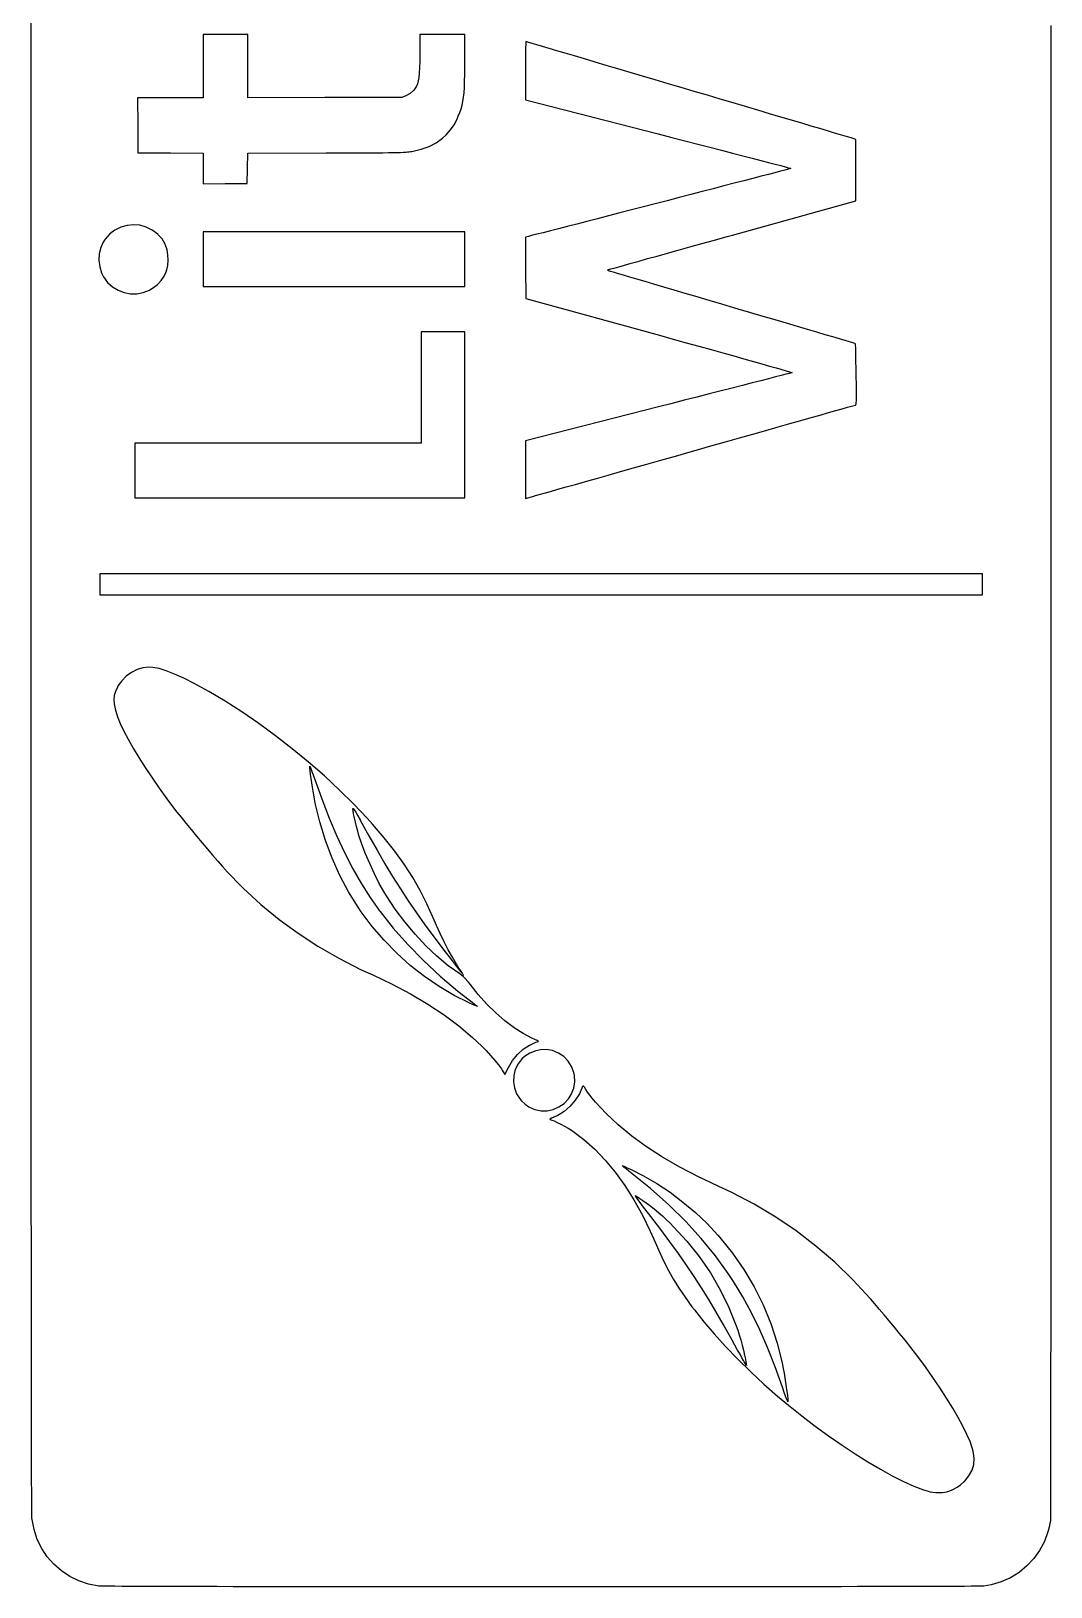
# Model space of a CAD drawing. Extents: x 114.6 to 180.1, y -127.2 to -61.4.
# Drawn here: x 157.85 to 162.06, y -108.35 to -101.92 of the extents above; entities that cross this region are included whole.
import ezdxf

# ---------------------------------------------------------------- set-up
doc = ezdxf.new("R2010")
doc.units = 0
doc.layers.add('BLACK', color=7, linetype='CONTINUOUS')

msp = doc.modelspace()

# ---------------------------------------------------------------- linework, layer by layer
at = {"layer": 'BLACK', "linetype": 'CONTINUOUS'}
for p, q in [((157.848609, -101.98223), (157.848642, -101.845622)), ((158.651473, -101.930012), (158.559575, -101.930012)), ((158.559575, -101.930012), (158.559575, -102.06108)), ((158.743371, -101.930012), (158.651473, -101.930012)), ((158.743371, -102.061146), (158.743371, -101.930012)), ((159.454451, -101.930012), (159.454346, -102.009105)), ((159.547855, -101.930012), (159.454451, -101.930012)), ((159.64126, -101.930012), (159.547855, -101.930012)), ((159.640968, -102.043755), (159.64126, -101.930012)), ((162.062333, -101.89274), (162.062356, -102.050198)), ((157.848579, -102.120172), (157.848609, -101.98223)), ((159.891758, -102.001532), (159.891554, -102.022149)), ((159.892017, -101.984383), (159.891758, -102.001532)), ((159.892322, -101.971342), (159.892017, -101.984383)), ((159.892663, -101.963049), (159.892322, -101.971342)), ((159.893033, -101.960143), (159.892663, -101.963049)), ((159.893059, -101.960147), (159.893033, -101.960143)), ((159.896455, -101.961108), (159.893059, -101.960147)), ((159.900657, -101.962333), (159.896455, -101.961108)), ((159.905296, -101.963685), (159.900657, -101.962333)), ((159.919275, -101.967786), (159.905296, -101.963685)), ((159.938079, -101.973319), (159.919275, -101.967786)), ((159.961403, -101.980194), (159.938079, -101.973319)), ((159.988933, -101.988317), (159.961403, -101.980194)), ((160.020362, -101.997598), (159.988933, -101.988317)), ((160.055382, -102.007945), (160.020362, -101.997598)), ((158.559575, -102.06108), (158.559575, -102.192147)), ((158.743371, -102.192281), (158.743371, -102.061146)), ((159.454098, -102.041307), (159.453406, -102.068132)), ((159.454346, -102.009105), (159.454098, -102.041307)), ((159.640605, -102.094514), (159.640908, -102.060018)), ((159.640908, -102.060018), (159.640968, -102.043755)), ((159.891415, -102.045596), (159.891347, -102.071233)), ((159.891554, -102.022149), (159.891415, -102.045596)), ((160.093682, -102.019267), (160.055382, -102.007945)), ((160.134953, -102.031471), (160.093682, -102.019267)), ((160.174569, -102.04319), (160.134953, -102.031471)), ((160.178885, -102.044466), (160.174569, -102.04319)), ((160.22517, -102.05816), (160.178885, -102.044466)), ((160.273497, -102.072462), (160.22517, -102.05816)), ((162.062356, -102.050198), (162.062379, -102.212992)), ((157.848553, -102.259321), (157.848579, -102.120172)), ((159.448034, -102.122697), (159.444933, -102.134369)), ((159.450437, -102.108191), (159.448034, -102.122697)), ((159.452207, -102.090215), (159.450437, -102.108191)), ((159.453406, -102.068132), (159.452207, -102.090215)), ((159.639016, -102.149286), (159.640003, -102.124026)), ((159.640003, -102.124026), (159.640605, -102.094514)), ((159.891343, -102.080093), (159.891342, -102.200045)), ((159.891347, -102.071233), (159.891343, -102.080093)), ((160.323558, -102.087281), (160.273497, -102.072462)), ((160.375044, -102.102523), (160.323558, -102.087281)), ((160.427644, -102.118099), (160.375044, -102.102523)), ((160.48105, -102.133915), (160.427644, -102.118099)), ((158.423952, -102.192147), (158.288328, -102.192147)), ((158.288328, -102.192147), (158.289118, -102.30589)), ((158.559575, -102.192147), (158.423952, -102.192147)), ((159.062001, -102.191461), (158.743371, -102.192281)), ((159.115142, -102.191324), (159.062001, -102.191461)), ((159.380631, -102.190641), (159.115142, -102.191324)), ((159.397326, -102.183881), (159.380631, -102.190641)), ((159.41446, -102.174256), (159.397326, -102.183881)), ((159.429735, -102.160404), (159.41446, -102.174256)), ((159.440899, -102.144186), (159.429735, -102.160404)), ((159.441072, -102.143842), (159.440899, -102.144186)), ((159.444933, -102.134369), (159.441072, -102.143842)), ((159.63285, -102.206857), (159.635527, -102.18997)), ((159.635527, -102.18997), (159.637553, -102.171023)), ((159.637553, -102.171023), (159.639016, -102.149286)), ((160.534952, -102.149881), (160.48105, -102.133915)), ((160.589041, -102.165905), (160.534952, -102.149881)), ((160.643007, -102.181896), (160.589041, -102.165905)), ((160.696541, -102.19776), (160.643007, -102.181896)), ((159.613867, -102.268422), (159.620031, -102.252466)), ((159.620031, -102.252466), (159.62519, -102.237374)), ((159.62519, -102.237374), (159.629434, -102.222414)), ((159.629434, -102.222414), (159.63285, -102.206857)), ((159.891342, -102.200045), (160.439718, -102.341277)), ((160.749334, -102.213408), (160.696541, -102.19776)), ((160.801078, -102.228747), (160.749334, -102.213408)), ((160.851461, -102.243685), (160.801078, -102.228747)), ((160.900174, -102.258132), (160.851461, -102.243685)), ((160.94691, -102.271994), (160.900174, -102.258132)), ((162.062379, -102.212992), (162.062402, -102.38121)), ((157.848528, -102.399551), (157.848553, -102.259321)), ((158.289118, -102.30589), (158.289907, -102.419633)), ((159.581844, -102.324829), (159.596693, -102.303579)), ((159.596693, -102.303579), (159.608995, -102.279895)), ((159.608995, -102.279895), (159.613867, -102.268422)), ((160.991357, -102.285183), (160.94691, -102.271994)), ((161.033207, -102.297604), (160.991357, -102.285183)), ((161.072151, -102.309166), (161.033207, -102.297604)), ((161.107879, -102.319778), (161.072151, -102.309166)), ((161.140081, -102.329349), (161.107879, -102.319778)), ((159.493139, -102.393351), (159.52254, -102.378201)), ((159.52254, -102.378201), (159.548433, -102.359452)), ((159.548433, -102.359452), (159.56292, -102.345971)), ((159.56292, -102.345971), (159.581844, -102.324829)), ((160.439718, -102.341277), (160.495831, -102.355739)), ((160.495831, -102.355739), (160.550363, -102.369809)), ((160.550363, -102.369809), (160.603028, -102.383416)), ((160.603028, -102.383416), (160.65354, -102.396485)), ((161.168449, -102.337785), (161.140081, -102.329349)), ((161.192673, -102.344996), (161.168449, -102.337785)), ((161.212443, -102.350891), (161.192673, -102.344996)), ((161.227451, -102.355377), (161.212443, -102.350891)), ((161.237387, -102.358363), (161.227451, -102.355377)), ((161.241942, -102.359758), (161.237387, -102.358363)), ((161.256254, -102.364375), (161.241942, -102.359758)), ((161.256254, -102.491463), (161.256254, -102.364375)), ((162.062402, -102.38121), (162.062424, -102.554943)), ((157.848506, -102.540735), (157.848528, -102.399551)), ((158.289907, -102.419633), (158.424741, -102.420417)), ((158.424741, -102.420417), (158.559575, -102.421201)), ((158.559575, -102.421201), (158.559575, -102.484488)), ((158.742679, -102.483821), (158.743493, -102.42146)), ((158.743493, -102.42146), (159.068088, -102.420373)), ((159.068088, -102.420373), (159.119949, -102.420193)), ((159.119949, -102.420193), (159.166147, -102.420014)), ((159.166147, -102.420014), (159.207045, -102.41983)), ((159.207045, -102.41983), (159.243004, -102.419633)), ((159.243004, -102.419633), (159.274389, -102.419421)), ((159.274389, -102.419421), (159.301561, -102.419184)), ((159.301561, -102.419184), (159.324883, -102.418915)), ((159.324883, -102.418915), (159.344719, -102.41861)), ((159.344719, -102.41861), (159.361431, -102.41826)), ((159.361431, -102.41826), (159.375381, -102.417861)), ((159.375381, -102.417861), (159.386933, -102.417404)), ((159.386933, -102.417404), (159.396449, -102.416884)), ((159.396449, -102.416884), (159.404291, -102.416295)), ((159.404291, -102.416295), (159.410825, -102.415629)), ((159.410825, -102.415629), (159.41641, -102.414881)), ((159.41641, -102.414881), (159.421307, -102.414063)), ((159.421307, -102.414063), (159.459605, -102.405204)), ((159.459605, -102.405204), (159.493139, -102.393351)), ((160.65354, -102.396485), (160.701615, -102.408941)), ((160.701615, -102.408941), (160.746968, -102.420709)), ((160.746968, -102.420709), (160.789315, -102.431716)), ((160.789315, -102.431716), (160.828368, -102.441889)), ((160.828368, -102.441889), (160.863845, -102.451151)), ((160.863845, -102.451151), (160.895459, -102.459428)), ((158.559575, -102.484488), (158.559575, -102.547775)), ((158.741865, -102.546181), (158.742679, -102.483821)), ((160.895494, -102.508834), (160.864877, -102.516837)), ((160.895459, -102.459428), (160.922927, -102.466648)), ((160.922348, -102.501796), (160.895494, -102.508834)), ((160.945095, -102.495816), (160.922348, -102.501796)), ((160.922927, -102.466648), (160.945961, -102.472734)), ((160.963388, -102.490981), (160.945095, -102.495816)), ((160.945961, -102.472734), (160.964279, -102.477611)), ((160.976882, -102.487383), (160.963388, -102.490981)), ((160.964279, -102.477611), (160.977594, -102.481209)), ((160.985232, -102.48511), (160.976882, -102.487383)), ((160.977594, -102.481209), (160.985622, -102.48345)), ((160.988092, -102.484252), (160.985232, -102.48511)), ((160.985622, -102.48345), (160.988092, -102.484252)), ((161.256254, -102.618551), (161.256254, -102.491463)), ((157.848487, -102.682746), (157.848506, -102.540735)), ((158.559575, -102.547775), (158.65072, -102.546978)), ((158.65072, -102.546978), (158.741865, -102.546181)), ((160.621509, -102.580157), (160.574228, -102.592426)), ((160.667446, -102.568231), (160.621509, -102.580157)), ((160.711693, -102.556734), (160.667446, -102.568231)), ((160.753906, -102.545757), (160.711693, -102.556734)), ((160.793737, -102.535388), (160.753906, -102.545757)), ((160.830843, -102.525718), (160.793737, -102.535388)), ((160.864877, -102.516837), (160.830843, -102.525718)), ((162.062424, -102.554943), (162.062446, -102.734275)), ((160.378571, -102.643108), (160.329752, -102.655734)), ((160.427776, -102.630374), (160.378571, -102.643108)), ((160.477016, -102.617622), (160.427776, -102.630374)), ((160.525948, -102.604943), (160.477016, -102.617622)), ((160.574228, -102.592426), (160.525948, -102.604943)), ((160.746295, -102.759886), (161.256254, -102.618551)), ((157.848471, -102.825456), (157.848487, -102.682746)), ((160.145214, -102.703378), (160.103494, -102.714125)), ((160.189047, -102.692075), (160.145214, -102.703378)), ((160.234643, -102.680307), (160.189047, -102.692075)), ((160.281661, -102.668164), (160.234643, -102.680307)), ((160.329752, -102.655734), (160.281661, -102.668164)), ((158.173067, -102.755224), (158.154357, -102.776019)), ((158.194898, -102.738821), (158.173067, -102.755224)), ((158.219094, -102.72692), (158.194898, -102.738821)), ((158.244899, -102.719629), (158.219094, -102.72692)), ((158.271556, -102.717057), (158.244899, -102.719629)), ((158.298308, -102.719315), (158.271556, -102.717057)), ((158.324399, -102.72651), (158.298308, -102.719315)), ((158.349074, -102.738754), (158.324399, -102.72651)), ((158.371575, -102.756152), (158.349074, -102.738754)), ((158.373905, -102.758388), (158.371575, -102.756152)), ((158.389465, -102.775852), (158.373905, -102.758388)), ((159.100417, -102.746548), (158.559575, -102.746548)), ((158.559575, -102.746548), (158.559575, -102.859538)), ((159.64126, -102.746548), (159.100417, -102.746548)), ((159.64126, -102.859538), (159.64126, -102.746548)), ((159.904116, -102.765158), (159.891278, -102.768388)), ((159.891278, -102.768388), (159.892064, -102.895126)), ((159.916832, -102.761946), (159.904116, -102.765158)), ((159.938635, -102.756406), (159.916832, -102.761946)), ((159.964622, -102.749777), (159.938635, -102.756406)), ((159.994446, -102.742144), (159.964622, -102.749777)), ((160.027763, -102.733598), (159.994446, -102.742144)), ((160.064227, -102.724229), (160.027763, -102.733598)), ((160.103494, -102.714125), (160.064227, -102.724229)), ((160.671989, -102.78049), (160.725464, -102.76566)), ((160.725464, -102.76566), (160.746295, -102.759886)), ((162.062446, -102.734275), (162.062467, -102.919301)), ((157.848458, -102.968739), (157.848471, -102.825456)), ((158.130176, -102.837155), (158.128853, -102.863998)), ((158.135884, -102.811597), (158.130176, -102.837155)), ((158.145995, -102.788731), (158.135884, -102.811597)), ((158.154357, -102.776019), (158.145995, -102.788731)), ((158.400781, -102.794377), (158.389465, -102.775852)), ((158.409272, -102.816225), (158.400781, -102.794377)), ((158.410539, -102.820729), (158.409272, -102.816225)), ((158.413907, -102.840822), (158.410539, -102.820729)), ((160.435349, -102.846272), (160.47759, -102.834508)), ((160.47759, -102.834508), (160.522671, -102.821965)), ((160.522671, -102.821965), (160.570296, -102.808726)), ((160.570296, -102.808726), (160.620167, -102.794873)), ((160.620167, -102.794873), (160.671989, -102.78049)), ((158.128853, -102.863998), (158.131901, -102.890721)), ((158.131901, -102.890721), (158.139302, -102.915918)), ((158.409131, -102.903836), (158.413199, -102.884926)), ((158.413199, -102.884926), (158.414792, -102.86307)), ((158.414792, -102.86307), (158.413907, -102.840822)), ((158.559575, -102.859538), (158.559575, -102.972527)), ((159.64126, -102.972527), (159.64126, -102.859538)), ((159.892064, -102.895126), (159.892849, -103.021863)), ((160.23529, -102.902407), (160.244125, -102.899854)), ((160.244125, -102.899854), (160.258173, -102.895863)), ((160.258173, -102.895863), (160.27714, -102.890511)), ((160.27714, -102.890511), (160.300727, -102.883884)), ((160.300727, -102.883884), (160.328638, -102.876063)), ((160.328638, -102.876063), (160.360576, -102.867133)), ((160.360576, -102.867133), (160.396246, -102.857175)), ((160.396246, -102.857175), (160.435349, -102.846272)), ((158.139302, -102.915918), (158.147668, -102.932917)), ((158.147668, -102.932917), (158.16452, -102.955595)), ((158.16452, -102.955595), (158.184853, -102.973969)), ((158.360253, -102.97296), (158.370151, -102.964373)), ((158.370151, -102.964373), (158.386208, -102.947276)), ((158.386208, -102.947276), (158.397924, -102.930227)), ((158.397924, -102.930227), (158.406614, -102.911184)), ((158.406614, -102.911184), (158.409131, -102.903836)), ((160.230952, -102.904536), (160.231967, -102.903434)), ((160.233782, -102.906957), (160.230952, -102.904536)), ((160.231967, -102.903434), (160.23529, -102.902407)), ((160.242513, -102.910062), (160.233782, -102.906957)), ((160.242982, -102.910201), (160.242513, -102.910062)), ((160.248619, -102.911864), (160.242982, -102.910201)), ((160.259667, -102.91512), (160.248619, -102.911864)), ((160.275815, -102.91988), (160.259667, -102.91512)), ((160.296761, -102.926053), (160.275815, -102.91988)), ((160.322197, -102.933549), (160.296761, -102.926053)), ((160.351816, -102.942277), (160.322197, -102.933549)), ((160.385313, -102.952148), (160.351816, -102.942277)), ((160.42238, -102.96307), (160.385313, -102.952148)), ((160.462711, -102.974954), (160.42238, -102.96307)), ((162.062467, -102.919301), (162.062488, -103.110105)), ((157.848447, -103.112469), (157.848458, -102.968739)), ((158.184853, -102.973969), (158.207901, -102.987931)), ((158.207901, -102.987931), (158.232896, -102.997371)), ((158.232896, -102.997371), (158.259073, -103.002182)), ((158.259073, -103.002182), (158.285663, -103.002254)), ((158.285663, -103.002254), (158.311902, -102.99748)), ((158.311902, -102.99748), (158.33702, -102.987752)), ((158.33702, -102.987752), (158.360253, -102.97296)), ((158.559575, -102.972527), (159.100417, -102.972527)), ((159.100417, -102.972527), (159.64126, -102.972527)), ((159.892849, -103.021863), (160.445, -103.174087)), ((160.506001, -102.987709), (160.462711, -102.974954)), ((160.551941, -103.001245), (160.506001, -102.987709)), ((160.600227, -103.015471), (160.551941, -103.001245)), ((160.650549, -103.030298), (160.600227, -103.015471)), ((160.702606, -103.045636), (160.650549, -103.030298)), ((160.756088, -103.061394), (160.702606, -103.045636)), ((160.77003, -103.0655), (160.756088, -103.061394)), ((160.822882, -103.081075), (160.77003, -103.0655)), ((160.874085, -103.096166), (160.822882, -103.081075)), ((157.848439, -103.256517), (157.848447, -103.112469)), ((160.923343, -103.110687), (160.874085, -103.096166)), ((160.970363, -103.124551), (160.923343, -103.110687)), ((161.014846, -103.137671), (160.970363, -103.124551)), ((161.0565, -103.149961), (161.014846, -103.137671)), ((161.095029, -103.161333), (161.0565, -103.149961)), ((162.062488, -103.110105), (162.062509, -103.306778)), ((159.550868, -103.159336), (159.460477, -103.159336)), ((159.460477, -103.159336), (159.460477, -103.389834)), ((159.64126, -103.159336), (159.550868, -103.159336)), ((159.64126, -103.502824), (159.64126, -103.159336)), ((160.445, -103.174087), (160.501126, -103.189576)), ((160.501126, -103.189576), (160.555644, -103.204652)), ((160.555644, -103.204652), (160.608273, -103.219235)), ((160.608273, -103.219235), (160.658734, -103.233251)), ((161.130138, -103.171697), (161.095029, -103.161333)), ((161.161532, -103.18097), (161.130138, -103.171697)), ((161.188916, -103.189062), (161.161532, -103.18097)), ((161.211995, -103.19589), (161.188916, -103.189062)), ((161.230473, -103.201362), (161.211995, -103.19589)), ((161.244056, -103.205394), (161.230473, -103.201362)), ((161.252448, -103.207897), (161.244056, -103.205394)), ((161.255355, -103.208786), (161.252448, -103.207897)), ((161.255434, -103.209575), (161.255355, -103.208786)), ((161.255656, -103.21536), (161.255434, -103.209575)), ((161.255953, -103.226229), (161.255656, -103.21536)), ((157.848434, -103.400758), (157.848439, -103.256517)), ((160.658734, -103.233251), (160.706748, -103.246616)), ((160.706748, -103.246616), (160.752034, -103.259253)), ((160.752034, -103.259253), (160.794314, -103.271085)), ((160.794314, -103.271085), (160.833307, -103.282031)), ((160.833307, -103.282031), (160.868734, -103.292014)), ((161.256311, -103.241555), (161.255953, -103.226229)), ((161.256718, -103.260709), (161.256311, -103.241555)), ((161.257159, -103.283064), (161.256718, -103.260709)), ((161.257621, -103.307991), (161.257159, -103.283064)), ((160.868734, -103.292014), (160.900314, -103.300955)), ((160.924404, -103.34636), (160.896253, -103.353608)), ((160.900314, -103.300955), (160.927771, -103.308775)), ((160.948152, -103.340227), (160.924404, -103.34636)), ((160.927771, -103.308775), (160.950822, -103.315395)), ((160.967213, -103.335282), (160.948152, -103.340227)), ((160.950822, -103.315395), (160.969188, -103.320737)), ((160.981294, -103.331599), (160.967213, -103.335282)), ((160.969188, -103.320737), (160.98259, -103.324723)), ((160.990111, -103.329253), (160.981294, -103.331599)), ((160.98259, -103.324723), (160.990748, -103.327273)), ((160.993375, -103.328315), (160.990111, -103.329253)), ((160.990748, -103.327273), (160.993384, -103.328309)), ((160.993384, -103.328309), (160.993375, -103.328315)), ((161.25809, -103.334864), (161.257621, -103.307991)), ((161.258275, -103.3459), (161.25809, -103.334864)), ((161.25873, -103.375371), (161.258275, -103.3459)), ((162.062509, -103.306778), (162.062524, -103.463654)), ((157.848432, -103.545065), (157.848434, -103.400758)), ((159.460477, -103.389834), (159.460477, -103.620332)), ((160.65102, -103.416372), (160.600112, -103.429358)), ((160.69954, -103.403985), (160.65102, -103.416372)), ((160.745385, -103.39227), (160.69954, -103.403985)), ((160.788266, -103.381302), (160.745385, -103.39227)), ((160.827896, -103.371152), (160.788266, -103.381302)), ((160.863988, -103.361897), (160.827896, -103.371152)), ((160.896253, -103.353608), (160.863988, -103.361897)), ((161.259028, -103.399501), (161.25873, -103.375371)), ((161.259159, -103.418804), (161.259028, -103.399501)), ((160.440471, -103.470014), (159.891343, -103.609707)), ((160.492283, -103.456829), (160.440471, -103.470014)), ((160.547104, -103.442868), (160.492283, -103.456829)), ((160.600112, -103.429358), (160.547104, -103.442868)), ((161.174537, -103.485209), (161.200466, -103.477846)), ((161.200466, -103.477846), (161.221757, -103.471793)), ((161.221757, -103.471793), (161.238149, -103.467125)), ((161.238149, -103.467125), (161.249383, -103.463917)), ((161.249383, -103.463917), (161.255195, -103.46224)), ((161.255195, -103.46224), (161.255976, -103.462005)), ((161.255976, -103.462005), (161.257022, -103.460883)), ((161.257022, -103.460883), (161.25785, -103.458014)), ((161.25785, -103.458014), (161.25847, -103.452885)), ((161.25847, -103.452885), (161.258889, -103.444984)), ((161.258889, -103.444984), (161.259116, -103.433794)), ((161.259116, -103.433794), (161.259159, -103.418804)), ((162.062524, -103.463654), (162.062541, -103.63007)), ((157.848432, -103.689309), (157.848432, -103.545065)), ((159.64126, -103.846311), (159.64126, -103.502824)), ((160.936143, -103.55279), (160.984433, -103.53911)), ((160.984433, -103.53911), (161.029646, -103.526298)), ((161.029646, -103.526298), (161.071525, -103.514428)), ((161.071525, -103.514428), (161.109806, -103.503574)), ((161.109806, -103.503574), (161.14423, -103.49381)), ((161.14423, -103.49381), (161.174537, -103.485209)), ((160.717433, -103.614716), (160.775423, -103.598301)), ((160.775423, -103.598301), (160.831379, -103.58246)), ((160.831379, -103.58246), (160.885037, -103.567265)), ((160.885037, -103.567265), (160.936143, -103.55279)), ((158.285663, -103.620332), (158.276349, -103.620332)), ((158.276349, -103.620332), (158.276349, -103.733322)), ((158.559575, -103.620332), (158.285663, -103.620332)), ((158.868413, -103.620332), (158.559575, -103.620332)), ((159.460477, -103.620332), (158.868413, -103.620332)), ((159.891343, -103.609707), (159.891342, -103.729145)), ((160.451241, -103.690041), (160.510864, -103.67317)), ((160.510864, -103.67317), (160.571942, -103.655888)), ((160.571942, -103.655888), (160.596396, -103.648969)), ((160.596396, -103.648969), (160.657671, -103.63163)), ((160.657671, -103.63163), (160.717433, -103.614716)), ((162.062541, -103.63007), (162.062553, -103.795067)), ((157.848436, -103.833365), (157.848432, -103.689309)), ((158.276349, -103.733322), (158.276349, -103.846311)), ((159.891342, -103.729145), (159.891343, -103.848583)), ((160.232742, -103.751873), (160.283826, -103.737417)), ((160.283826, -103.737417), (160.337451, -103.722241)), ((160.337451, -103.722241), (160.393347, -103.706424)), ((160.393347, -103.706424), (160.451241, -103.690041)), ((160.024951, -103.810686), (160.059254, -103.800976)), ((160.059254, -103.800976), (160.097457, -103.790163)), ((160.097457, -103.790163), (160.139287, -103.778323)), ((160.139287, -103.778323), (160.184472, -103.765534)), ((160.184472, -103.765534), (160.232742, -103.751873)), ((162.062553, -103.795067), (162.062561, -103.958542)), ((157.848442, -103.977106), (157.848436, -103.833365)), ((158.276349, -103.846311), (158.958804, -103.846311)), ((158.958804, -103.846311), (159.64126, -103.846311)), ((159.891343, -103.848583), (159.916199, -103.841488)), ((159.916199, -103.841488), (159.921411, -103.840008)), ((159.921411, -103.840008), (159.932151, -103.836965)), ((159.932151, -103.836965), (159.948146, -103.832433)), ((159.948146, -103.832433), (159.969126, -103.826491)), ((159.969126, -103.826491), (159.994817, -103.819217)), ((159.994817, -103.819217), (160.024951, -103.810686)), ((157.84845, -104.120406), (157.848442, -103.977106)), ((162.062561, -103.958542), (162.062567, -104.120391)), ((157.848462, -104.263134), (157.84845, -104.120406)), ((162.062567, -104.120391), (162.062567, -104.28051)), ((158.276349, -104.159668), (158.131722, -104.159668)), ((158.131722, -104.159668), (158.131722, -104.203357)), ((159.891343, -104.159668), (158.276349, -104.159668)), ((159.956123, -104.159668), (159.891343, -104.159668)), ((161.780524, -104.159668), (159.956123, -104.159668)), ((161.780525, -104.203357), (161.780524, -104.159668)), ((158.131722, -104.203357), (158.131722, -104.247048)), ((158.131722, -104.247048), (159.956123, -104.247047)), ((159.956123, -104.247047), (161.780524, -104.247047)), ((161.780524, -104.247047), (161.780525, -104.203357)), ((157.848476, -104.405168), (157.848462, -104.263134)), ((162.062567, -104.28051), (162.062567, -104.438794)), ((157.848493, -104.546378), (157.848476, -104.405168)), ((162.062567, -104.438794), (162.062563, -104.59514)), ((157.848513, -104.686638), (157.848493, -104.546378)), ((158.262755, -104.567974), (158.241306, -104.583576)), ((158.285987, -104.5559), (158.262755, -104.567974)), ((158.309844, -104.548104), (158.285987, -104.5559)), ((158.33316, -104.545338), (158.309844, -104.548104)), ((158.351632, -104.54676), (158.33316, -104.545338)), ((158.377117, -104.55205), (158.351632, -104.54676)), ((158.406822, -104.561277), (158.377117, -104.55205)), ((158.440813, -104.574461), (158.406822, -104.561277)), ((158.205442, -104.627972), (158.197232, -104.646555)), ((158.208404, -104.622358), (158.205442, -104.627972)), ((158.222802, -104.601955), (158.208404, -104.622358)), ((158.241306, -104.583576), (158.222802, -104.601955)), ((158.479155, -104.591627), (158.440813, -104.574461)), ((158.521912, -104.612799), (158.479155, -104.591627)), ((158.583476, -104.646208), (158.521912, -104.612799)), ((162.062563, -104.59514), (162.062555, -104.749444)), ((157.848536, -104.825822), (157.848513, -104.686638)), ((158.192255, -104.66317), (158.190389, -104.679471)), ((158.190389, -104.679471), (158.191517, -104.697111)), ((158.191517, -104.697111), (158.195521, -104.717741)), ((158.197232, -104.646555), (158.192255, -104.66317)), ((158.650748, -104.686214), (158.583476, -104.646208)), ((158.719493, -104.730454), (158.650748, -104.686214)), ((158.195521, -104.717741), (158.198214, -104.728389)), ((158.198214, -104.728389), (158.205768, -104.751637)), ((158.205768, -104.751637), (158.217054, -104.778949)), ((158.789007, -104.778376), (158.719493, -104.730454)), ((162.062555, -104.749444), (162.062543, -104.901603)), ((157.848562, -104.963802), (157.848536, -104.825822)), ((158.217054, -104.778949), (158.231806, -104.809879)), ((158.231806, -104.809879), (158.249757, -104.843983)), ((158.858578, -104.829428), (158.789007, -104.778376)), ((158.927499, -104.883058), (158.858578, -104.829428)), ((158.249757, -104.843983), (158.270642, -104.880816)), ((158.270642, -104.880816), (158.294192, -104.919933)), ((158.995061, -104.938713), (158.927499, -104.883058)), ((158.294192, -104.919933), (158.320143, -104.960889)), ((159.060557, -104.995841), (158.995061, -104.938713)), ((159.000542, -104.957395), (159.000766, -104.955836)), ((159.000877, -104.964089), (159.000542, -104.957395)), ((159.000766, -104.955836), (159.001976, -104.958241)), ((159.001976, -104.958241), (159.004782, -104.96547)), ((162.062543, -104.901603), (162.06253, -105.05151)), ((157.84859, -105.100451), (157.848562, -104.963802)), ((158.320143, -104.960889), (158.348226, -105.003241)), ((158.348226, -105.003241), (158.378177, -105.046544)), ((159.001939, -104.975074), (159.000877, -104.964089)), ((159.003595, -104.989333), (159.001939, -104.975074)), ((159.005713, -105.005847), (159.003595, -104.989333)), ((159.004782, -104.96547), (159.008861, -104.976636)), ((159.008161, -105.023601), (159.005713, -105.005847)), ((159.010807, -105.041577), (159.008161, -105.023601)), ((159.008861, -104.976636), (159.013887, -104.990852)), ((159.013887, -104.990852), (159.018943, -105.005493)), ((159.018943, -105.005493), (159.04932, -105.090843)), ((159.123276, -105.053891), (159.060557, -104.995841)), ((158.378177, -105.046544), (158.409728, -105.09035)), ((159.013517, -105.058759), (159.010807, -105.041577)), ((159.01616, -105.074128), (159.013517, -105.058759)), ((159.022896, -105.108484), (159.01616, -105.074128)), ((159.182512, -105.11231), (159.123276, -105.053891)), ((162.06253, -105.05151), (162.062513, -105.199065)), ((157.848621, -105.235643), (157.84859, -105.100451)), ((158.409728, -105.09035), (158.437002, -105.126858)), ((158.437002, -105.126858), (158.451077, -105.145035)), ((158.451077, -105.145035), (158.46829, -105.166697)), ((159.041689, -105.185823), (159.022896, -105.108484)), ((159.04932, -105.090843), (159.080234, -105.17057)), ((159.177784, -105.131725), (159.177839, -105.129509)), ((159.178782, -105.14004), (159.177784, -105.131725)), ((159.177839, -105.129509), (159.179489, -105.130078)), ((159.181067, -105.152571), (159.178782, -105.14004)), ((159.179489, -105.130078), (159.183603, -105.135601)), ((159.184396, -105.168259), (159.181067, -105.152571)), ((159.237555, -105.170546), (159.182512, -105.11231)), ((159.183603, -105.135601), (159.189919, -105.145657)), ((159.189919, -105.145657), (159.198174, -105.159826)), ((158.46829, -105.166697), (158.487964, -105.191035)), ((158.487964, -105.191035), (158.509425, -105.217242)), ((158.509425, -105.217242), (158.531993, -105.244508)), ((159.065141, -105.261913), (159.041689, -105.185823)), ((159.080234, -105.17057), (159.111878, -105.245068)), ((159.188529, -105.186041), (159.184396, -105.168259)), ((159.193224, -105.204858), (159.188529, -105.186041)), ((159.198239, -105.223648), (159.193224, -105.204858)), ((159.198174, -105.159826), (159.208104, -105.177689)), ((159.208104, -105.177689), (159.208718, -105.178814)), ((159.208718, -105.178814), (159.24417, -105.243182)), ((159.259104, -105.194553), (159.237555, -105.170546)), ((159.307724, -105.251414), (159.259104, -105.194553)), ((162.062513, -105.199065), (162.062493, -105.344161)), ((157.848655, -105.369251), (157.848621, -105.235643)), ((158.531993, -105.244508), (158.554997, -105.272027)), ((158.554997, -105.272027), (158.577758, -105.298991)), ((159.092942, -105.33597), (159.065141, -105.261913)), ((159.111878, -105.245068), (159.144448, -105.314732)), ((159.203332, -105.241353), (159.198239, -105.223648)), ((159.213687, -105.273047), (159.203332, -105.241353)), ((159.229319, -105.314636), (159.213687, -105.273047)), ((159.24417, -105.243182), (159.277903, -105.302845)), ((159.351377, -105.306688), (159.307724, -105.251414)), ((158.577758, -105.298991), (158.599602, -105.324591)), ((158.599602, -105.324591), (158.619851, -105.34802)), ((159.124786, -105.407215), (159.092942, -105.33597)), ((159.144448, -105.314732), (159.178137, -105.379954)), ((159.247532, -105.357811), (159.229319, -105.314636)), ((159.277903, -105.302845), (159.310483, -105.358676)), ((159.390457, -105.360969), (159.351377, -105.306688)), ((162.062493, -105.344161), (162.062471, -105.486696)), ((157.848692, -105.501148), (157.848655, -105.369251)), ((158.619851, -105.34802), (158.637832, -105.36847)), ((158.637832, -105.36847), (158.652866, -105.385132)), ((158.652866, -105.385132), (158.655039, -105.387485)), ((158.655039, -105.387485), (158.72533, -105.459563)), ((159.160363, -105.474864), (159.124786, -105.407215)), ((159.178137, -105.379954), (159.213139, -105.441128)), ((159.267588, -105.400925), (159.247532, -105.357811)), ((159.288753, -105.442335), (159.267588, -105.400925)), ((159.310483, -105.358676), (159.342477, -105.411544)), ((159.425355, -105.414844), (159.390457, -105.360969)), ((158.72533, -105.459563), (158.797878, -105.526502)), ((159.213139, -105.441128), (159.249648, -105.498649)), ((159.31029, -105.480393), (159.288753, -105.442335)), ((159.342477, -105.411544), (159.374449, -105.462321)), ((159.374449, -105.462321), (159.406967, -105.51188)), ((159.456462, -105.468908), (159.425355, -105.414844)), ((159.484171, -105.52375), (159.456462, -105.468908)), ((157.848731, -105.631205), (157.848692, -105.501148)), ((158.797878, -105.526502), (158.873134, -105.588619)), ((159.199364, -105.538138), (159.160363, -105.474864)), ((159.212641, -105.557554), (159.199364, -105.538138)), ((159.249648, -105.498649), (159.287859, -105.552909)), ((159.316673, -105.490902), (159.31029, -105.480393)), ((159.352888, -105.545944), (159.316673, -105.490902)), ((159.406967, -105.51188), (159.440596, -105.561091)), ((159.508874, -105.579963), (159.484171, -105.52375)), ((162.062471, -105.486696), (162.062445, -105.626565)), ((158.873134, -105.588619), (158.951548, -105.646239)), ((159.257644, -105.617404), (159.212641, -105.557554)), ((159.287859, -105.552909), (159.290579, -105.556565)), ((159.290579, -105.556565), (159.344966, -105.625187)), ((159.39254, -105.5992), (159.352888, -105.545944)), ((159.434977, -105.649969), (159.39254, -105.5992)), ((159.440596, -105.561091), (159.475902, -105.610826)), ((159.509501, -105.581494), (159.508874, -105.579963)), ((159.523181, -105.613349), (159.509501, -105.581494)), ((157.848773, -105.759297), (157.848731, -105.631205)), ((158.951548, -105.646239), (159.033571, -105.699682)), ((159.306819, -105.674548), (159.257644, -105.617404)), ((159.344966, -105.625187), (159.404842, -105.692884)), ((159.479546, -105.697545), (159.434977, -105.649969)), ((159.475902, -105.610826), (159.513451, -105.661956)), ((159.513451, -105.661956), (159.553808, -105.715352)), ((159.538652, -105.646864), (159.523181, -105.613349)), ((159.555283, -105.680816), (159.538652, -105.646864)), ((162.062445, -105.626565), (162.062416, -105.763664)), ((159.033571, -105.699682), (159.119656, -105.749269)), ((159.359618, -105.728512), (159.306819, -105.674548)), ((159.415491, -105.778824), (159.359618, -105.728512)), ((159.404842, -105.692884), (159.46968, -105.759134)), ((159.525596, -105.741226), (159.479546, -105.697545)), ((159.553808, -105.715352), (159.575688, -105.743778)), ((159.572441, -105.71398), (159.555283, -105.680816)), ((159.589494, -105.745133), (159.572441, -105.71398)), ((157.848818, -105.885298), (157.848773, -105.759297)), ((159.119656, -105.749269), (159.210251, -105.795322)), ((159.210251, -105.795322), (159.26011, -105.818343)), ((159.473889, -105.825012), (159.415491, -105.778824)), ((159.46968, -105.759134), (159.53896, -105.823417)), ((159.572473, -105.780307), (159.525596, -105.741226)), ((159.619527, -105.814084), (159.572473, -105.780307)), ((159.575688, -105.743778), (159.589455, -105.761515)), ((159.589455, -105.761515), (159.60202, -105.777601)), ((159.605809, -105.773049), (159.589494, -105.745133)), ((159.60202, -105.777601), (159.612917, -105.791445)), ((159.620754, -105.796507), (159.605809, -105.773049)), ((159.612917, -105.791445), (159.621676, -105.802458)), ((162.062416, -105.763664), (162.062385, -105.89789)), ((159.26011, -105.818343), (159.34063, -105.856403)), ((159.34063, -105.856403), (159.41681, -105.896675)), ((159.534265, -105.866601), (159.473889, -105.825012)), ((159.53896, -105.823417), (159.612155, -105.885214)), ((159.619538, -105.814092), (159.619527, -105.814084)), ((159.633727, -105.82512), (159.619538, -105.814092)), ((159.621202, -105.797172), (159.620754, -105.796507)), ((159.626694, -105.805591), (159.621202, -105.797172)), ((159.621676, -105.802458), (159.627832, -105.810049)), ((159.630268, -105.811562), (159.626694, -105.805591)), ((159.627832, -105.810049), (159.630917, -105.813629)), ((159.631171, -105.813832), (159.630268, -105.811562)), ((159.630917, -105.813629), (159.631171, -105.813832)), ((159.633727, -105.816845), (159.632221, -105.818351)), ((159.632221, -105.818351), (159.633727, -105.819858)), ((159.635234, -105.818351), (159.633727, -105.816845)), ((159.633727, -105.819858), (159.635234, -105.818351)), ((159.639546, -105.829642), (159.633727, -105.82512)), ((159.655398, -105.847549), (159.639546, -105.829642)), ((159.662388, -105.85697), (159.655398, -105.847549)), ((159.696173, -105.89923), (159.662388, -105.85697)), ((157.848867, -106.00908), (157.848818, -105.885298)), ((159.41681, -105.896675), (159.488377, -105.938984)), ((159.596069, -105.903119), (159.534265, -105.866601)), ((159.658752, -105.934093), (159.596069, -105.903119)), ((159.612155, -105.885214), (159.658585, -105.921531)), ((159.658585, -105.921531), (159.670733, -105.930819)), ((159.731854, -105.938859), (159.696173, -105.89923)), ((162.062385, -105.89789), (162.062351, -106.029137)), ((159.488377, -105.938984), (159.555056, -105.983149)), ((159.555056, -105.983149), (159.616577, -106.028994)), ((159.659735, -105.93453), (159.658752, -105.934093)), ((159.672488, -105.940133), (159.659735, -105.93453)), ((159.670733, -105.930819), (159.680953, -105.93875)), ((159.682896, -105.944571), (159.672488, -105.940133)), ((159.680953, -105.93875), (159.688386, -105.94465)), ((159.68991, -105.947406), (159.682896, -105.944571)), ((159.688386, -105.94465), (159.692175, -105.947842)), ((159.692482, -105.9482), (159.68991, -105.947406)), ((159.692175, -105.947842), (159.692482, -105.9482)), ((159.768835, -105.975333), (159.731854, -105.938859)), ((159.806518, -106.008126), (159.768835, -105.975333)), ((157.848917, -106.130516), (157.848867, -106.00908)), ((159.616577, -106.028994), (159.672665, -106.076341)), ((159.844309, -106.036711), (159.806518, -106.008126)), ((159.88161, -106.060561), (159.844309, -106.036711)), ((162.062351, -106.029137), (162.062314, -106.157304)), ((159.672665, -106.076341), (159.710628, -106.112354)), ((159.710628, -106.112354), (159.728697, -106.131096)), ((159.917825, -106.079152), (159.88161, -106.060561)), ((159.881799, -106.125702), (159.90766, -106.108801)), ((159.90766, -106.108801), (159.91203, -106.106548)), ((159.91203, -106.106548), (159.923594, -106.10105)), ((159.929646, -106.084495), (159.917825, -106.079152)), ((159.923594, -106.10105), (159.933476, -106.096785)), ((159.939235, -106.089133), (159.929646, -106.084495)), ((159.933476, -106.096785), (159.940206, -106.094368)), ((159.944144, -106.092066), (159.939235, -106.089133)), ((159.940206, -106.094368), (159.941909, -106.094045)), ((159.941909, -106.094045), (159.944871, -106.093602)), ((159.944871, -106.093602), (159.944144, -106.092066)), ((157.848971, -106.249479), (157.848917, -106.130516)), ((159.728697, -106.131096), (159.746873, -106.151162)), ((159.746873, -106.151162), (159.764109, -106.171316)), ((159.764109, -106.171316), (159.779361, -106.190323)), ((159.820533, -106.200231), (159.837165, -106.172513)), ((159.837165, -106.172513), (159.857944, -106.147305)), ((159.857944, -106.147305), (159.881799, -106.125702)), ((159.878342, -106.164176), (159.861217, -106.185727)), ((159.887468, -106.155774), (159.878342, -106.164176)), ((159.909364, -106.141286), (159.887468, -106.155774)), ((159.933922, -106.131436), (159.909364, -106.141286)), ((159.9599, -106.126649), (159.933922, -106.131436)), ((159.986054, -106.12735), (159.9599, -106.126649)), ((160.003505, -106.131133), (159.986054, -106.12735)), ((160.027736, -106.141211), (160.003505, -106.131133)), ((160.049427, -106.156025), (160.027736, -106.141211)), ((160.067807, -106.174886), (160.049427, -106.156025)), ((160.082106, -106.197101), (160.067807, -106.174886)), ((162.062314, -106.157304), (162.062275, -106.282285)), ((159.779361, -106.190323), (159.791583, -106.206948)), ((159.791583, -106.206948), (159.795043, -106.212117)), ((159.795043, -106.212117), (159.806128, -106.229251)), ((159.806128, -106.229251), (159.820533, -106.200231)), ((159.842751, -106.234255), (159.841437, -106.259698)), ((159.849349, -106.209342), (159.842751, -106.234255)), ((159.861217, -106.185727), (159.849349, -106.209342)), ((160.091554, -106.221981), (160.082106, -106.197101)), ((160.094017, -106.233547), (160.091554, -106.221981)), ((160.095446, -106.260232), (160.094017, -106.233547)), ((157.849027, -106.365842), (157.848971, -106.249479)), ((159.841437, -106.259698), (159.845421, -106.284906)), ((159.845421, -106.284906), (159.854714, -106.30911)), ((159.854714, -106.30911), (159.869332, -106.331544)), ((160.080278, -106.312491), (160.090864, -106.286564)), ((160.090864, -106.286564), (160.095446, -106.260232)), ((160.114504, -106.309051), (160.096853, -106.336556)), ((160.127514, -106.279717), (160.114504, -106.309051)), ((160.128638, -106.277787), (160.127514, -106.279717)), ((160.130937, -106.278244), (160.128638, -106.277787)), ((160.134806, -106.282696), (160.130937, -106.278244)), ((160.140942, -106.291769), (160.134806, -106.282696)), ((160.148032, -106.302189), (160.140942, -106.291769)), ((160.157729, -106.315529), (160.148032, -106.302189)), ((162.062275, -106.282285), (162.062233, -106.403976)), ((157.849086, -106.479479), (157.849027, -106.365842)), ((159.869332, -106.331544), (159.875314, -106.338415)), ((159.875314, -106.338415), (159.890435, -106.352959)), ((159.890435, -106.352959), (159.905565, -106.363509)), ((159.905565, -106.363509), (159.923077, -106.371613)), ((159.923077, -106.371613), (159.93018, -106.374147)), ((159.93018, -106.374147), (159.955703, -106.37971)), ((159.981369, -106.379668), (160.006353, -106.374358)), ((160.006353, -106.374358), (160.029826, -106.364124)), ((160.029826, -106.364124), (160.050958, -106.349304)), ((160.050958, -106.349304), (160.068921, -106.330239)), ((160.075413, -106.361324), (160.051037, -106.382446)), ((160.068921, -106.330239), (160.080278, -106.312491)), ((160.096853, -106.336556), (160.075413, -106.361324)), ((160.167045, -106.327557), (160.157729, -106.315529)), ((160.180484, -106.343696), (160.167045, -106.327557)), ((160.224837, -106.391627), (160.180484, -106.343696)), ((159.955703, -106.37971), (159.981369, -106.379668)), ((159.992606, -106.413887), (159.991596, -106.41596)), ((159.991596, -106.41596), (159.994204, -106.416442)), ((159.998516, -106.410485), (159.992606, -106.413887)), ((159.994204, -106.416442), (159.999906, -106.41791)), ((160.008852, -106.406089), (159.998516, -106.410485)), ((159.999906, -106.41791), (160.009666, -106.421938)), ((160.024577, -106.399016), (160.008852, -106.406089)), ((160.009666, -106.421938), (160.022387, -106.427957)), ((160.022387, -106.427957), (160.036976, -106.4354)), ((160.051037, -106.382446), (160.024577, -106.399016)), ((160.036976, -106.4354), (160.052336, -106.443701)), ((160.274937, -106.438513), (160.224837, -106.391627)), ((160.330626, -106.484244), (160.274937, -106.438513)), ((162.062233, -106.403976), (162.062188, -106.522275)), ((157.849148, -106.590262), (157.849086, -106.479479)), ((160.052336, -106.443701), (160.067376, -106.452292)), ((160.067376, -106.452292), (160.080998, -106.460604)), ((160.080998, -106.460604), (160.087058, -106.464561)), ((160.087058, -106.464561), (160.133014, -106.498737)), ((160.133014, -106.498737), (160.177751, -106.538538)), ((160.391747, -106.52871), (160.330626, -106.484244)), ((160.177751, -106.538538), (160.221027, -106.583641)), ((160.45814, -106.571798), (160.391747, -106.52871)), ((162.062188, -106.522275), (162.062141, -106.637076)), ((157.849213, -106.698066), (157.849148, -106.590262)), ((160.221027, -106.583641), (160.262603, -106.633725)), ((160.292053, -106.607962), (160.290407, -106.606264)), ((160.290407, -106.606264), (160.293663, -106.607434)), ((160.297763, -106.612775), (160.292053, -106.607962)), ((160.293663, -106.607434), (160.301279, -106.610626)), ((160.306837, -106.620128), (160.297763, -106.612775)), ((160.301279, -106.610626), (160.312133, -106.615355)), ((160.318565, -106.629448), (160.306837, -106.620128)), ((160.312133, -106.615355), (160.325105, -106.621145)), ((160.33224, -106.64016), (160.318565, -106.629448)), ((160.325105, -106.621145), (160.325679, -106.621403)), ((160.325679, -106.621403), (160.379628, -106.648249)), ((160.529648, -106.6134), (160.45814, -106.571798)), ((160.606111, -106.653404), (160.529648, -106.6134)), ((160.262603, -106.633725), (160.302236, -106.688469)), ((160.302236, -106.688469), (160.339686, -106.747551)), ((160.40768, -106.701416), (160.33224, -106.64016)), ((160.379628, -106.648249), (160.434269, -106.680233)), ((160.434269, -106.680233), (160.488714, -106.716676)), ((160.687372, -106.691698), (160.606111, -106.653404)), ((160.744303, -106.718266), (160.687372, -106.691698)), ((162.062141, -106.637076), (162.062091, -106.748275)), ((157.84928, -106.802762), (157.849213, -106.698066)), ((160.339686, -106.747551), (160.37471, -106.810649)), ((160.345666, -106.732048), (160.34483, -106.730277)), ((160.34483, -106.730277), (160.347758, -106.731332)), ((160.349624, -106.737893), (160.345666, -106.732048)), ((160.347758, -106.731332), (160.354589, -106.735463)), ((160.356279, -106.747035), (160.349624, -106.737893)), ((160.354589, -106.735463), (160.364464, -106.742058)), ((160.365052, -106.758684), (160.356279, -106.747035)), ((160.364464, -106.742058), (160.376523, -106.750503)), ((160.375364, -106.772045), (160.365052, -106.758684)), ((160.376523, -106.750503), (160.389907, -106.760182)), ((160.389907, -106.760182), (160.403757, -106.770481)), ((160.483481, -106.768836), (160.40768, -106.701416)), ((160.488714, -106.716676), (160.542073, -106.756901)), ((160.542073, -106.756901), (160.593459, -106.800232)), ((160.836784, -106.766461), (160.744303, -106.718266)), ((162.062091, -106.748275), (162.062039, -106.85577)), ((157.849351, -106.904223), (157.84928, -106.802762)), ((160.37471, -106.810649), (160.407069, -106.877441)), ((160.409592, -106.816202), (160.375364, -106.772045)), ((160.403757, -106.770481), (160.417213, -106.780787)), ((160.450693, -106.870179), (160.409592, -106.816202)), ((160.417213, -106.780787), (160.429416, -106.790485)), ((160.429416, -106.790485), (160.431817, -106.792451)), ((160.431817, -106.792451), (160.442909, -106.802011)), ((160.442909, -106.802011), (160.456938, -106.814733)), ((160.456938, -106.814733), (160.47265, -106.829448)), ((160.553509, -106.837654), (160.483481, -106.768836)), ((160.593459, -106.800232), (160.641981, -106.845989)), ((160.925362, -106.819192), (160.836784, -106.766461)), ((161.010209, -106.876587), (160.925362, -106.819192)), ((160.407069, -106.877441), (160.421524, -106.910582)), ((160.488585, -106.921192), (160.450693, -106.870179)), ((160.47265, -106.829448), (160.488795, -106.844983)), ((160.488795, -106.844983), (160.503036, -106.859076)), ((160.503036, -106.859076), (160.55849, -106.919073)), ((160.617733, -106.90784), (160.553509, -106.837654)), ((160.641981, -106.845989), (160.686753, -106.893497)), ((161.091499, -106.938772), (161.010209, -106.876587)), ((162.062039, -106.85577), (162.061985, -106.959456)), ((157.849424, -107.002324), (157.849351, -106.904223)), ((160.421524, -106.910582), (160.442115, -106.957993)), ((160.523797, -106.970036), (160.488585, -106.921192)), ((160.55849, -106.919073), (160.6093, -106.982805)), ((160.676126, -106.979364), (160.617733, -106.90784)), ((160.686753, -106.893497), (160.695093, -106.90305)), ((160.695093, -106.90305), (160.747137, -106.968038)), ((161.169404, -107.005876), (161.091499, -106.938772)), ((157.8495, -107.096937), (157.849424, -107.002324)), ((160.442115, -106.957993), (160.462134, -107.000779)), ((160.462134, -107.000779), (160.482305, -107.040207)), ((160.556861, -107.017506), (160.523797, -106.970036)), ((160.588307, -107.064396), (160.556861, -107.017506)), ((160.6093, -106.982805), (160.655279, -107.049966)), ((160.728659, -107.052195), (160.676126, -106.979364)), ((160.747137, -106.968038), (160.794199, -107.036367)), ((161.244097, -107.078025), (161.169404, -107.005876)), ((162.061985, -106.959456), (162.061928, -107.059228)), ((160.482305, -107.040207), (160.503351, -107.077538)), ((160.503351, -107.077538), (160.525996, -107.114034)), ((160.618664, -107.1115), (160.588307, -107.064396)), ((160.655279, -107.049966), (160.696236, -107.12025)), ((160.750919, -107.086115), (160.728659, -107.052195)), ((160.794199, -107.036367), (160.836195, -107.107871)), ((161.315749, -107.155347), (161.244097, -107.078025)), ((162.061928, -107.059228), (162.061869, -107.154984)), ((157.849579, -107.187934), (157.8495, -107.096937)), ((160.525996, -107.114034), (160.550963, -107.150958)), ((160.648464, -107.159613), (160.618664, -107.1115)), ((160.696236, -107.12025), (160.731981, -107.193353)), ((160.789031, -107.149043), (160.750919, -107.086115)), ((160.836195, -107.107871), (160.873049, -107.182387)), ((157.849661, -107.27519), (157.849579, -107.187934)), ((160.550963, -107.150958), (160.578977, -107.189573)), ((160.578977, -107.189573), (160.589223, -107.203179)), ((160.589223, -107.203179), (160.627808, -107.251806)), ((160.678237, -107.20953), (160.648464, -107.159613)), ((160.708512, -107.262042), (160.678237, -107.20953)), ((160.731981, -107.193353), (160.762326, -107.268967)), ((160.825026, -107.215109), (160.789031, -107.149043)), ((160.873049, -107.182387), (160.904677, -107.259747)), ((161.318346, -107.158312), (161.315749, -107.155347)), ((161.334776, -107.177293), (161.318346, -107.158312)), ((161.353541, -107.199291), (161.334776, -107.177293)), ((161.373858, -107.223361), (161.353541, -107.199291)), ((162.061869, -107.154984), (162.061808, -107.246619)), ((157.849746, -107.358577), (157.849661, -107.27519)), ((160.627808, -107.251806), (160.671086, -107.302378)), ((160.739821, -107.317948), (160.708512, -107.262042)), ((160.762326, -107.268967), (160.768701, -107.287213)), ((160.859173, -107.284882), (160.825026, -107.215109)), ((160.904677, -107.259747), (160.930999, -107.33979)), ((161.394939, -107.248555), (161.373858, -107.223361)), ((161.415999, -107.273928), (161.394939, -107.248555)), ((161.436253, -107.298534), (161.415999, -107.273928)), ((162.061808, -107.246619), (162.061744, -107.334029)), ((160.671086, -107.302378), (160.71835, -107.354176)), ((160.745507, -107.328222), (160.739821, -107.317948)), ((160.757193, -107.349306), (160.745507, -107.328222)), ((160.768701, -107.287213), (160.774519, -107.30535)), ((160.774519, -107.30535), (160.780631, -107.326141)), ((160.780631, -107.326141), (160.786669, -107.348151)), ((160.891745, -107.358928), (160.859173, -107.284882)), ((161.454914, -107.321427), (161.436253, -107.298534)), ((161.471196, -107.341661), (161.454914, -107.321427)), ((162.061744, -107.334029), (162.061679, -107.41711)), ((157.849832, -107.437969), (157.849746, -107.358577)), ((160.71835, -107.354176), (160.768889, -107.406481)), ((160.768129, -107.368996), (160.757193, -107.349306)), ((160.777885, -107.386514), (160.768129, -107.368996)), ((160.786027, -107.401085), (160.777885, -107.386514)), ((160.792122, -107.411932), (160.786027, -107.401085)), ((160.786669, -107.348151), (160.792262, -107.369951)), ((160.792262, -107.369951), (160.797041, -107.390108)), ((160.797041, -107.390108), (160.800638, -107.407192)), ((160.923013, -107.437816), (160.891745, -107.358928)), ((160.930999, -107.33979), (160.951935, -107.422351)), ((161.484315, -107.35829), (161.471196, -107.341661)), ((161.512272, -107.394926), (161.484315, -107.35829)), ((161.54451, -107.438844), (161.512272, -107.394926)), ((157.849923, -107.513238), (157.849832, -107.437969)), ((160.768889, -107.406481), (160.821993, -107.458573)), ((160.795738, -107.41828), (160.792122, -107.411932)), ((160.804499, -107.433345), (160.795738, -107.41828)), ((160.800638, -107.407192), (160.802497, -107.41828)), ((160.802497, -107.41828), (160.804499, -107.433345)), ((160.821993, -107.458573), (160.876953, -107.509732)), ((160.953248, -107.522114), (160.923013, -107.437816)), ((160.951935, -107.422351), (160.953502, -107.429664)), ((160.953502, -107.429664), (160.956701, -107.445724)), ((160.956701, -107.445724), (160.95999, -107.463845)), ((160.95999, -107.463845), (160.963252, -107.483188)), ((161.575396, -107.482711), (161.54451, -107.438844)), ((162.061679, -107.41711), (162.061612, -107.495758)), ((157.850016, -107.584257), (157.849923, -107.513238)), ((160.876953, -107.509732), (160.933057, -107.55924)), ((160.954815, -107.526686), (160.953248, -107.522114)), ((160.960805, -107.543993), (160.954815, -107.526686)), ((160.963252, -107.483188), (160.966367, -107.502911)), ((160.966367, -107.502911), (160.969218, -107.522176)), ((160.969218, -107.522176), (160.971688, -107.540141)), ((161.604634, -107.52604), (161.575396, -107.482711)), ((161.63192, -107.56834), (161.604634, -107.52604)), ((162.061612, -107.495758), (162.061542, -107.56987)), ((157.850112, -107.650901), (157.850016, -107.584257)), ((160.933057, -107.55924), (160.977854, -107.596822)), ((160.966123, -107.559088), (160.960805, -107.543993)), ((160.970455, -107.571096), (160.966123, -107.559088)), ((160.973485, -107.579144), (160.970455, -107.571096)), ((160.971688, -107.540141), (160.973659, -107.555967)), ((160.974901, -107.582357), (160.973485, -107.579144)), ((160.973659, -107.555967), (160.975013, -107.568813)), ((160.975399, -107.582207), (160.974901, -107.582357)), ((160.975013, -107.568813), (160.975632, -107.57784)), ((160.975632, -107.57784), (160.975399, -107.582207)), ((160.977854, -107.596822), (161.032987, -107.640956)), ((161.656955, -107.60912), (161.63192, -107.56834)), ((162.061542, -107.56987), (162.061471, -107.639341)), ((157.85021, -107.71304), (157.850112, -107.650901)), ((161.032987, -107.640956), (161.08859, -107.683464)), ((161.679441, -107.647889), (161.656955, -107.60912)), ((161.699077, -107.684158), (161.679441, -107.647889)), ((162.061471, -107.639341), (162.061397, -107.704067)), ((157.850312, -107.770551), (157.85021, -107.71304)), ((161.08859, -107.683464), (161.144212, -107.724063)), ((161.144212, -107.724063), (161.199401, -107.762471)), ((161.715563, -107.717435), (161.699077, -107.684158)), ((161.728599, -107.74723), (161.715563, -107.717435)), ((162.061397, -107.704067), (162.061322, -107.763945)), ((157.850416, -107.823303), (157.850312, -107.770551)), ((161.199401, -107.762471), (161.253706, -107.798405)), ((161.737886, -107.773053), (161.728599, -107.74723)), ((161.741661, -107.786944), (161.737886, -107.773053)), ((161.745712, -107.815159), (161.741661, -107.786944)), ((162.061322, -107.763945), (162.061244, -107.818871)), ((157.850524, -107.871172), (157.850416, -107.823303)), ((161.253706, -107.798405), (161.306675, -107.831583)), ((161.306675, -107.831583), (161.357857, -107.861721)), ((161.736891, -107.866004), (161.74415, -107.8414)), ((161.74415, -107.8414), (161.745712, -107.815159)), ((162.061244, -107.818871), (162.061165, -107.86874)), ((157.850634, -107.91403), (157.850524, -107.871172)), ((157.850747, -107.951751), (157.850634, -107.91403)), ((161.357857, -107.861721), (161.406801, -107.888537)), ((161.406801, -107.888537), (161.453054, -107.911749)), ((161.453054, -107.911749), (161.496164, -107.931074)), ((161.68952, -107.925749), (161.703398, -107.913216)), ((161.703398, -107.913216), (161.70497, -107.911646)), ((161.70497, -107.911646), (161.723858, -107.889307)), ((161.723858, -107.889307), (161.736891, -107.866004)), ((162.061084, -107.913449), (162.061002, -107.952893)), ((162.061165, -107.86874), (162.061084, -107.913449)), ((157.850863, -107.984206), (157.850747, -107.951751)), ((161.496164, -107.931074), (161.535683, -107.946229)), ((161.535683, -107.946229), (161.536467, -107.946499)), ((161.536467, -107.946499), (161.551693, -107.951519)), ((161.551693, -107.951519), (161.563643, -107.954725)), ((161.563643, -107.954725), (161.574646, -107.956521)), ((161.574646, -107.956521), (161.587028, -107.957312)), ((161.587028, -107.957312), (161.599741, -107.957494)), ((161.599741, -107.957494), (161.614093, -107.957455)), ((161.614093, -107.957455), (161.624438, -107.956912)), ((161.624438, -107.956912), (161.632797, -107.955427)), ((161.632797, -107.955427), (161.641188, -107.95256)), ((161.641188, -107.95256), (161.651632, -107.947869)), ((161.651632, -107.947869), (161.658075, -107.94479)), ((161.658075, -107.94479), (161.675344, -107.935615)), ((161.675344, -107.935615), (161.68952, -107.925749)), ((162.061002, -107.952893), (162.060919, -107.98697)), ((157.850981, -108.01127), (157.850863, -107.984206)), ((157.851103, -108.032816), (157.850981, -108.01127)), ((157.851228, -108.048716), (157.851103, -108.032816)), ((162.060744, -108.038602), (162.060655, -108.05595)), ((162.060832, -108.015574), (162.060744, -108.038602)), ((162.060919, -107.98697), (162.060832, -108.015574)), ((157.851356, -108.058844), (157.851228, -108.048716)), ((157.851485, -108.063073), (157.851356, -108.058844)), ((157.852143, -108.068778), (157.851485, -108.063073)), ((157.860322, -108.111405), (157.852143, -108.068778)), ((162.054995, -108.101533), (162.051102, -108.116816)), ((162.058321, -108.086217), (162.054995, -108.101533)), ((162.060443, -108.073753), (162.058321, -108.086217)), ((162.060473, -108.07319), (162.060443, -108.073753)), ((162.060565, -108.067514), (162.060473, -108.07319)), ((162.060655, -108.05595), (162.060565, -108.067514)), ((157.873795, -108.151672), (157.860322, -108.111405)), ((157.892199, -108.189212), (157.873795, -108.151672)), ((162.035539, -108.160071), (162.015833, -108.19727)), ((162.050197, -108.120013), (162.035539, -108.160071)), ((162.051102, -108.116816), (162.050197, -108.120013)), ((157.915171, -108.223655), (157.892199, -108.189212)), ((157.942347, -108.254635), (157.915171, -108.223655)), ((161.991522, -108.231234), (161.963049, -108.261586)), ((162.015833, -108.19727), (161.991522, -108.231234)), ((157.973367, -108.281783), (157.942347, -108.254635)), ((158.007868, -108.304729), (157.973367, -108.281783)), ((161.930858, -108.287949), (161.895392, -108.309947)), ((161.963049, -108.261586), (161.930858, -108.287949)), ((158.045487, -108.323107), (158.007868, -108.304729)), ((158.085862, -108.336547), (158.045487, -108.323107)), ((158.12863, -108.344684), (158.085862, -108.336547)), ((158.130148, -108.344787), (158.12863, -108.344684)), ((158.131722, -108.34483), (158.130148, -108.344787)), ((158.137698, -108.344999), (158.131722, -108.34483)), ((158.150974, -108.345204), (158.137698, -108.344999)), ((158.169774, -108.345401), (158.150974, -108.345204)), ((158.193893, -108.345591), (158.169774, -108.345401)), ((158.223132, -108.345773), (158.193893, -108.345591)), ((158.257286, -108.345949), (158.223132, -108.345773)), ((158.296153, -108.346117), (158.257286, -108.345949)), ((158.33953, -108.346276), (158.296153, -108.346117)), ((158.387216, -108.346431), (158.33953, -108.346276)), ((158.439006, -108.346576), (158.387216, -108.346431)), ((158.494699, -108.346715), (158.439006, -108.346576)), ((158.554091, -108.346846), (158.494699, -108.346715)), ((158.616981, -108.34697), (158.554091, -108.346846)), ((158.683166, -108.347086), (158.616981, -108.34697)), ((158.752442, -108.347195), (158.683166, -108.347086)), ((158.824607, -108.347297), (158.752442, -108.347195)), ((158.899461, -108.347391), (158.824607, -108.347297)), ((158.976798, -108.347478), (158.899461, -108.347391)), ((159.056416, -108.347558), (158.976798, -108.347478)), ((159.138112, -108.34763), (159.056416, -108.347558)), ((159.221685, -108.347695), (159.138112, -108.34763)), ((159.306934, -108.347753), (159.221685, -108.347695)), ((159.393652, -108.347803), (159.306934, -108.347753)), ((159.481638, -108.347846), (159.393652, -108.347803)), ((159.57069, -108.347882), (159.481638, -108.347846)), ((159.660606, -108.34791), (159.57069, -108.347882)), ((159.751181, -108.347931), (159.660606, -108.34791)), ((159.806127, -108.347939), (159.751181, -108.347931)), ((159.842215, -108.347944), (159.806127, -108.347939)), ((159.933504, -108.34795), (159.842215, -108.347944)), ((159.955702, -108.34795), (159.933504, -108.34795)), ((160.024846, -108.347949), (159.955702, -108.34795)), ((160.116037, -108.34794), (160.024846, -108.347949)), ((160.206876, -108.347924), (160.116037, -108.34794)), ((160.29716, -108.347901), (160.206876, -108.347924)), ((160.386686, -108.34787), (160.29716, -108.347901)), ((160.475252, -108.347831), (160.386686, -108.34787)), ((160.562654, -108.347785), (160.475252, -108.347831)), ((160.648691, -108.347733), (160.562654, -108.347785)), ((160.733159, -108.347673), (160.648691, -108.347733)), ((160.815856, -108.347605), (160.733159, -108.347673)), ((160.89658, -108.34753), (160.815856, -108.347605)), ((160.975127, -108.347448), (160.89658, -108.34753)), ((161.051296, -108.347358), (160.975127, -108.347448)), ((161.124883, -108.347261), (161.051296, -108.347358)), ((161.195686, -108.347156), (161.124883, -108.347261)), ((161.263502, -108.347044), (161.195686, -108.347156)), ((161.328129, -108.346925), (161.263502, -108.347044)), ((161.389364, -108.346798), (161.328129, -108.346925)), ((161.447004, -108.346664), (161.389364, -108.346798)), ((161.500847, -108.346523), (161.447004, -108.346664)), ((161.55069, -108.346374), (161.500847, -108.346523)), ((161.596331, -108.346219), (161.55069, -108.346374)), ((161.599741, -108.346204), (161.596331, -108.346219)), ((161.637567, -108.346054), (161.599741, -108.346204)), ((161.674195, -108.345883), (161.637567, -108.346054)), ((161.706012, -108.345705), (161.674195, -108.345883)), ((161.732817, -108.345519), (161.706012, -108.345705)), ((161.754406, -108.345326), (161.732817, -108.345519)), ((161.770577, -108.345125), (161.754406, -108.345326)), ((161.781127, -108.344917), (161.770577, -108.345125)), ((161.785853, -108.344702), (161.781127, -108.344917)), ((161.816406, -108.33934), (161.785853, -108.344702)), ((161.857094, -108.327203), (161.816406, -108.33934)), ((161.895392, -108.309947), (161.857094, -108.327203))]:
    msp.add_line(p, q, dxfattribs=at)

doc.saveas('drawing.dxf')
